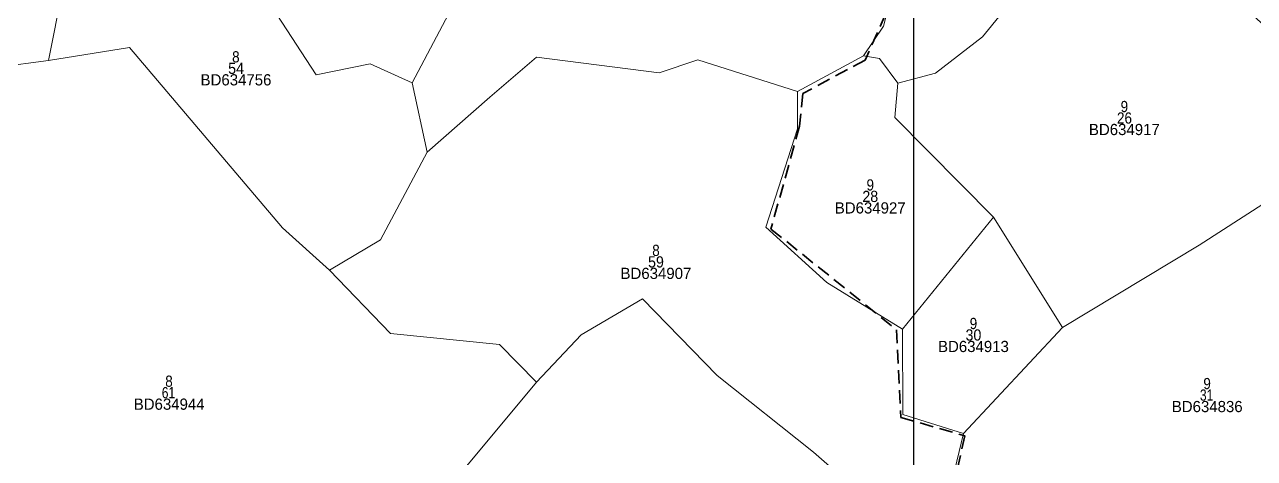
# Model space of a CAD drawing. Header units: metres. Extents: x 547915 to 556085, y 1814738 to 1822008.
# Drawn here: x 551682.7 to 552121.6, y 1819081.4 to 1819236.2 of the extents above; entities that cross this region are included whole.
import ezdxf
from ezdxf.enums import TextEntityAlignment as Align

# ---------------------------------------------------------------- set-up
doc = ezdxf.new("R2010")
doc.units = ezdxf.units.M
doc.header["$LTSCALE"] = 1.6
doc.linetypes.add('MEDIUM_DASHED', pattern=[4.5, 3, -1.5])
for name, color, linetype, lineweight in [('10', 7, 'Continuous', 13), ('34', 7, 'MEDIUM_DASHED', 35), ('54', 7, 'Continuous', 25)]:
    doc.layers.add(name, color=color, linetype=linetype, lineweight=lineweight)
doc.layers.add('20', color=7, linetype='Continuous')

msp = doc.modelspace()

# ---------------------------------------------------------------- linework, layer by layer
at = {"layer": '10'}
for p, q in [((551629.57, 1819215), (551691.25, 1819223.4)), ((551826.4, 1819190.7), (551821.05, 1819215.38)), ((552028.42, 1819167.4), (551996.02, 1819127.54)), ((552053.12, 1819128.05), (552028.42, 1819167.4)), ((552017.76, 1819090.27), (552053.12, 1819128.05))]:
    msp.add_line(p, q, dxfattribs=at)
for points in [[(551826.16, 1819320.54), (551844.41, 1819283.87), (551841.53, 1819254.35), (551821.05, 1819215.38)], [(551958.57, 1819212.3), (551982.06, 1819224.98), (551989.22, 1819235.62), (551992.26, 1819247.68), (551968.44, 1819265), (551969.6, 1819275.16), (551967.25, 1819294.62)], [(551687.9, 1819280.57), (551721.33, 1819280.41), (551730.56, 1819289.33), (551748.41, 1819267.95), (551760.49, 1819258.63), (551786.73, 1819218.23), (551806.07, 1819222.19), (551821.05, 1819215.38)], [(551687.9, 1819280.57), (551696.2, 1819248.59), (551691.25, 1819223.4)], [(551994.36, 1819215.29), (552007.75, 1819218.84), (552024.53, 1819231.76), (552038.36, 1819248.87), (552058.59, 1819259.62), (552081.03, 1819275.29)], [(552053.12, 1819128.05), (552101.83, 1819157.43), (552166.31, 1819198.96), (552081.03, 1819275.29)], [(551992.26, 1819247.68), (551989.22, 1819235.62), (551982.06, 1819224.98)], [(551791.54, 1819148.49), (551774.74, 1819163.7), (551720.2, 1819227.98), (551691.25, 1819223.4)], [(551982.06, 1819224.98), (551958.57, 1819212.3), (551958.52, 1819198.98), (551947.22, 1819163.83), (551968.95, 1819144.14), (551996.02, 1819127.54)], [(551994.36, 1819215.29), (551987.81, 1819224.06), (551982.06, 1819224.98)], [(551958.57, 1819212.3), (551922.91, 1819223.57), (551909.2, 1819218.9), (551865.4, 1819224.59), (551848.67, 1819210.24), (551826.4, 1819190.7)], [(551987.56, 1819047.24), (552009.1, 1819054.28), (552017.76, 1819090.27), (551996.1, 1819097.01), (551996.02, 1819127.54), (551968.95, 1819144.14), (551947.22, 1819163.83), (551958.52, 1819198.98), (551958.57, 1819212.3)], [(552028.42, 1819167.4), (551993.24, 1819203.02), (551994.36, 1819215.29)], [(551826.4, 1819190.7), (551809.66, 1819159.36), (551791.54, 1819148.49)], [(551865.4, 1819108.55), (551852.23, 1819122.03), (551813.3, 1819125.91), (551791.54, 1819148.49)], [(551865.4, 1819108.55), (551881.37, 1819125.49), (551903.21, 1819138.29), (551929.8, 1819110.99), (551964.23, 1819083.6), (551982.27, 1819067.84), (551973.96, 1819062.03), (551987.56, 1819047.24)], [(552017.76, 1819090.27), (551996.1, 1819097.01), (551996.02, 1819127.54)], [(551854.46, 1819030.69), (551844.08, 1819061.55), (551836.35, 1819073.78), (551865.4, 1819108.55)], [(552053.99, 1819005.02), (552009.1, 1819054.28), (552017.76, 1819090.27)]]:
    msp.add_lwpolyline(points, dxfattribs=at)
at = {"layer": '34'}
msp.add_lwpolyline([(551992.91, 1819246.45), (551982.65, 1819223.53), (551960.41, 1819211.53), (551959.25, 1819199.92), (551949.04, 1819163.22), (551993.88, 1819127.28), (551995.36, 1819095.99), (552018.21, 1819089.46), (552010.62, 1819055.4), (552057.87, 1819001.19), (552084.19, 1819034.52), (552130.28, 1819063.34)], dxfattribs=at)
at = {"layer": '54'}
msp.add_line((552000, 1815000), (552000, 1821000), dxfattribs=at)

# ---------------------------------------------------------------- texts
at = {"layer": '20'}
for s, width, p in [('8', 0.9, (551758.1, 1819222.67)), ('54', 0.95, (551758.18, 1819218.57)), ('9', 0.9, (552075.15, 1819204.94)), ('26', 0.9, (552075.19, 1819200.84)), ('9', 0.9, (551984.48, 1819176.96)), ('28', 0.95, (551984.475, 1819172.86)), ('8', 0.9, (551908.01, 1819153.6)), ('59', 0.95, (551908.005, 1819149.5)), ('9', 0.9, (552021.3, 1819127.52)), ('30', 0.95, (552021.295, 1819123.42)), ('8', 0.9, (551734.235, 1819106.93)), ('61', 0.8, (551734.05, 1819102.83)), ('9', 0.9, (552104.67, 1819106.08)), ('31', 0.8, (552104.505, 1819101.98))]:
    msp.add_text(s, height=4, dxfattribs=dict(at, width=width)).set_placement(p, align=Align.CENTER)
for s, p in [('BD634756', (551758.145, 1819214.47)), ('BD634917', (552075.145, 1819196.74)), ('BD634927', (551984.46, 1819168.76)), ('BD634907', (551907.99, 1819145.4)), ('BD634913', (552021.3, 1819119.32)), ('BD634944', (551734.3, 1819098.73)), ('BD634836', (552104.715, 1819097.88))]:
    msp.add_text(s, height=4, dxfattribs=at).set_placement(p, align=Align.CENTER)

doc.saveas('drawing.dxf')
